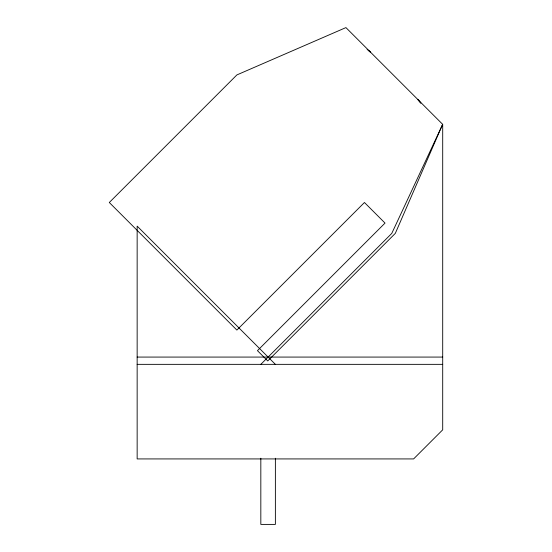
<?xml version="1.0" encoding="UTF-8"?>
<svg xmlns="http://www.w3.org/2000/svg" width="552" height="552" viewBox="0 0 552 552"><rect width="100%" height="100%" fill="white"/><g stroke="black" fill="none" stroke-linecap="round" stroke-linejoin="round"><path stroke-width="0.83" d="M260.827 364.348L391.775 233.399L442.704 124.276L442.704 429.829L413.6 458.926L137.151 458.926L137.151 226.127L275.379 364.348M137.151 357.075L442.704 357.075M137.151 364.348L442.704 364.348M367.101 49.376L370.668 52.336L368.95 50.77M420.714 102.913L417.905 99.574L420.872 103.155M275.379 458.236L275.379 524.4L260.827 524.4L260.827 458.236M442.642 124.31L395.315 233.365L267.741 360.946L257.453 350.651L385.027 223.077L364.451 202.501L236.87 330.075L109.296 202.501L236.87 74.927L345.931 27.6L442.642 124.31"/></g></svg>
